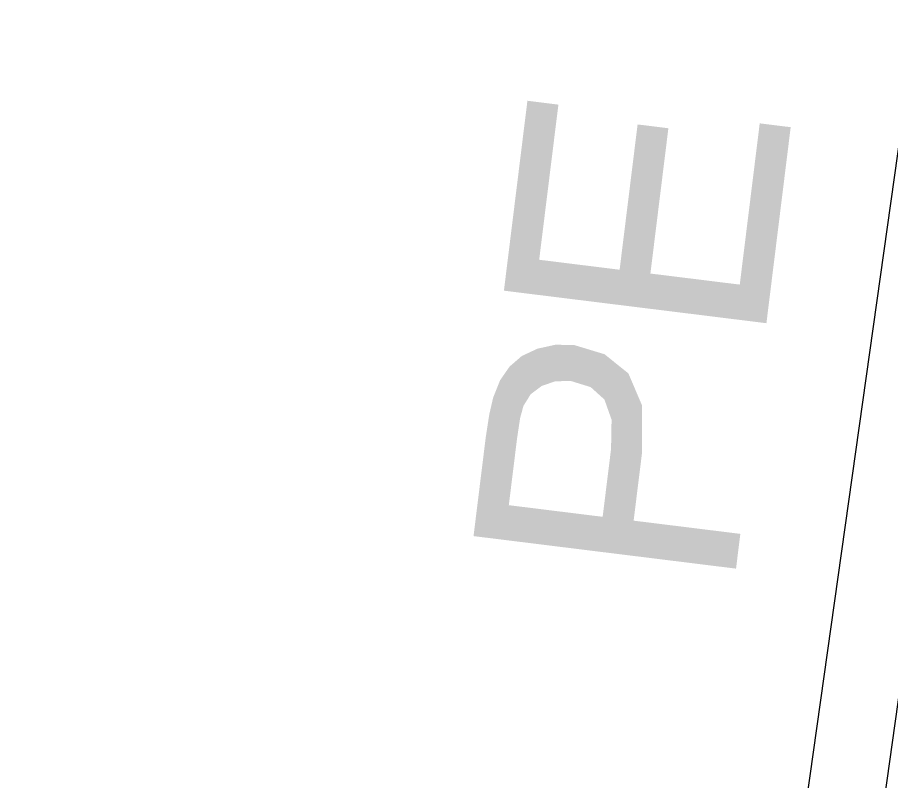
# Model space of a CAD drawing. Header units: inches. Extents: x 0.0008 to 0.0144, y 0.0003 to 0.0113.
# Drawn here: x 0.0084812 to 0.0086764, y 0.0060288 to 0.0061993 of the extents above; entities that cross this region are included whole.
import ezdxf

# ---------------------------------------------------------------- set-up
doc = ezdxf.new("R2010")
doc.units = ezdxf.units.IN
doc.header["$MEASUREMENT"] = 0
doc.layers.add('Standard', color=7, linetype='Continuous')

# ---------------------------------------------------------------- blocks, each defined once
blk = doc.blocks.new('*U671')
at = {"layer": 'Standard', "color": 4, "linetype": 'ByBlock'}
for points in [[(0.2183716, 0.1553556), (0.2183333, 0.155567), (0.2183716, 0.1555849)], [(0.2183958, 0.1553738), (0.2183716, 0.1555849), (0.2183958, 0.1555902)], [(0.2184733, 0.1554002), (0.2183958, 0.1555902), (0.2184733, 0.1556073)], [(0.2185612, 0.1554017), (0.2185612, 0.1556057), (0.2185802, 0.1553958)], [(0.2185802, 0.1553958), (0.2185802, 0.1556054), (0.2186733, 0.1553671)], [(0.2182731, 0.155191), (0.2182562, 0.1555205), (0.2182731, 0.1555351)], [(0.2182828, 0.1552265), (0.2182731, 0.1555351), (0.2182828, 0.1555435)], [(0.2182921, 0.1552607), (0.2182828, 0.1555435), (0.2182921, 0.1555478)], [(0.2183333, 0.1553269), (0.2182921, 0.1555478), (0.2183333, 0.155567)], [(0.2186733, 0.1553671), (0.2186733, 0.1555772), (0.2187412, 0.1553058)], [(0.2187412, 0.1553058), (0.2187412, 0.1555566), (0.2187513, 0.1552968)], [(0.2187513, 0.1552968), (0.2187513, 0.1555536), (0.2187521, 0.1552945)], [(0.2187521, 0.1552945), (0.2187521, 0.1555534), (0.2187889, 0.1551906)], [(0.2182137, 0.1547353), (0.218209, 0.1554771), (0.2182137, 0.1554838)], [(0.2182562, 0.1550785), (0.2182137, 0.1554838), (0.2182562, 0.1555205)], [(0.2187889, 0.1551906), (0.2187889, 0.1555238), (0.2187918, 0.1551824)], [(0.2187918, 0.1544257), (0.2187918, 0.1555214), (0.2188872, 0.1544139)], [(0.218209, 0.1544979), (0.2181597, 0.1554061), (0.218209, 0.1554771)], [(0.2188872, 0.1544139), (0.2188872, 0.1554447), (0.2189169, 0.1544102)], [(0.2181597, 0.154504), (0.2181207, 0.1553089), (0.2181597, 0.1554061)], [(0.2181597, 0.154504), (0.2181597, 0.1554061), (0.218209, 0.1544979)], [(0.2181207, 0.1545088), (0.2180987, 0.1552146), (0.2181207, 0.1553089)], [(0.2181207, 0.1545088), (0.2181207, 0.1553089), (0.2181597, 0.154504)], [(0.2180987, 0.1545115), (0.2180785, 0.1550841), (0.2180987, 0.1552146)], [(0.2180987, 0.1545115), (0.2180987, 0.1552146), (0.2181207, 0.1545088)], [(0.2187918, 0.1544257), (0.2187889, 0.1550168), (0.2187918, 0.1551824)], [(0.2180785, 0.154514), (0.218009, 0.1545226), (0.2180785, 0.1550841)], [(0.2180785, 0.154514), (0.2180785, 0.1550841), (0.2180987, 0.1545115)], [(0.2187889, 0.154426), (0.2187521, 0.1547195), (0.2187889, 0.1550168)], [(0.2187889, 0.154426), (0.2187889, 0.1550168), (0.2187918, 0.1544257)], [(0.218209, 0.1544979), (0.218209, 0.1546979), (0.2182137, 0.1544973)], [(0.2182137, 0.1544973), (0.2182137, 0.1546973), (0.2182562, 0.154492)], [(0.2182562, 0.154492), (0.2182562, 0.154692), (0.2182731, 0.1544899)], [(0.2182731, 0.1544899), (0.2182731, 0.1546899), (0.2182828, 0.1544887)], [(0.2187513, 0.1544307), (0.2187412, 0.154632), (0.2187513, 0.1547131)], [(0.2187521, 0.1544306), (0.2187513, 0.1547131), (0.2187521, 0.1547195)], [(0.2187513, 0.1544307), (0.2187513, 0.1547131), (0.2187521, 0.1544306)], [(0.2187521, 0.1544306), (0.2187521, 0.1547195), (0.2187889, 0.154426)], [(0.2182828, 0.1544887), (0.2182828, 0.1546887), (0.2182921, 0.1544876)], [(0.2182921, 0.1544876), (0.2182921, 0.1546876), (0.2183333, 0.1544825)], [(0.2183333, 0.1544825), (0.2183333, 0.1546825), (0.2183716, 0.1544777)], [(0.2183716, 0.1544777), (0.2183716, 0.1546777), (0.2183958, 0.1544747)], [(0.2183958, 0.1544747), (0.2183958, 0.1546747), (0.2184733, 0.1544651)], [(0.2184733, 0.1544651), (0.2184733, 0.1546651), (0.2184734, 0.1544651)], [(0.2184734, 0.1544651), (0.2184734, 0.1546651), (0.2185612, 0.1544542)], [(0.2185612, 0.1544542), (0.2185612, 0.1546543), (0.2185802, 0.1544519)], [(0.2185802, 0.1544519), (0.2185802, 0.1546519), (0.2186733, 0.1544403)], [(0.2186733, 0.1544403), (0.2186733, 0.1546404), (0.2187412, 0.1544319)], [(0.2187412, 0.1544319), (0.2187412, 0.154632), (0.2187513, 0.1544307)], [(0.2189169, 0.1544102), (0.2189169, 0.1546102), (0.2189642, 0.1544043)], [(0.2189642, 0.1544043), (0.2189642, 0.1546043), (0.2189647, 0.1544043)], [(0.2189647, 0.1544043), (0.2189647, 0.1546043), (0.2194976, 0.1543382)], [(0.2194976, 0.1543382), (0.2189647, 0.1546043), (0.2194976, 0.1545383)]]:
    blk.add_solid(points, dxfattribs=at)
at = {"layer": 'Standard', "color": 4, "linetype": 'ByBlock', "extrusion": (0, 0, -1)}
for points in [[(-0.2183716, 0.1553556), (-0.2183716, 0.1555849), (-0.2183958, 0.1553738)], [(-0.2183958, 0.1553738), (-0.2183958, 0.1555902), (-0.2184733, 0.1554002)], [(-0.2184733, 0.1554002), (-0.2184733, 0.1556073), (-0.2184734, 0.1554002)], [(-0.2184734, 0.1554002), (-0.2184733, 0.1556073), (-0.2184734, 0.1556073)], [(-0.2184734, 0.1554002), (-0.2184734, 0.1556073), (-0.2185612, 0.1554017)], [(-0.2185612, 0.1554017), (-0.2184734, 0.1556073), (-0.2185612, 0.1556057)], [(-0.2185802, 0.1553958), (-0.2185612, 0.1556057), (-0.2185802, 0.1556054)], [(-0.2186733, 0.1553671), (-0.2185802, 0.1556054), (-0.2186733, 0.1555772)], [(-0.2182731, 0.155191), (-0.2182731, 0.1555351), (-0.2182828, 0.1552265)], [(-0.2182828, 0.1552265), (-0.2182828, 0.1555435), (-0.2182921, 0.1552607)], [(-0.2182921, 0.1552607), (-0.2182921, 0.1555478), (-0.2183333, 0.1553269)], [(-0.2183333, 0.1553269), (-0.2183333, 0.155567), (-0.2183716, 0.1553556)], [(-0.2187412, 0.1553058), (-0.2186733, 0.1555772), (-0.2187412, 0.1555566)], [(-0.2187513, 0.1552968), (-0.2187412, 0.1555566), (-0.2187513, 0.1555536)], [(-0.2187521, 0.1552945), (-0.2187513, 0.1555536), (-0.2187521, 0.1555534)], [(-0.2187889, 0.1551906), (-0.2187521, 0.1555534), (-0.2187889, 0.1555238)], [(-0.2182137, 0.1547353), (-0.2182137, 0.1554838), (-0.2182562, 0.1550785)], [(-0.2182562, 0.1550785), (-0.2182562, 0.1555205), (-0.2182731, 0.155191)], [(-0.2187918, 0.1551824), (-0.2187889, 0.1555238), (-0.2187918, 0.1555214)], [(-0.2188872, 0.1544139), (-0.2187918, 0.1555214), (-0.2188872, 0.1554447)], [(-0.218209, 0.1546979), (-0.218209, 0.1554771), (-0.2182137, 0.1547353)], [(-0.2189169, 0.1544102), (-0.2188872, 0.1554447), (-0.2189169, 0.1553752)], [(-0.2189169, 0.1546102), (-0.2189169, 0.1553752), (-0.2189642, 0.154992)], [(-0.2189642, 0.154992), (-0.2189169, 0.1553752), (-0.2189642, 0.1552643)], [(-0.2189642, 0.154992), (-0.2189642, 0.1552643), (-0.2189647, 0.155263)], [(-0.2182137, 0.1544973), (-0.218209, 0.1546979), (-0.2182137, 0.1546973)], [(-0.2182562, 0.154492), (-0.2182137, 0.1546973), (-0.2182562, 0.154692)], [(-0.2182731, 0.1544899), (-0.2182562, 0.154692), (-0.2182731, 0.1546899)], [(-0.2182828, 0.1544887), (-0.2182731, 0.1546899), (-0.2182828, 0.1546887)], [(-0.2182921, 0.1544876), (-0.2182828, 0.1546887), (-0.2182921, 0.1546876)], [(-0.2183333, 0.1544825), (-0.2182921, 0.1546876), (-0.2183333, 0.1546825)], [(-0.2183716, 0.1544777), (-0.2183333, 0.1546825), (-0.2183716, 0.1546777)], [(-0.2183958, 0.1544747), (-0.2183716, 0.1546777), (-0.2183958, 0.1546747)], [(-0.2184733, 0.1544651), (-0.2183958, 0.1546747), (-0.2184733, 0.1546651)], [(-0.2184734, 0.1544651), (-0.2184733, 0.1546651), (-0.2184734, 0.1546651)], [(-0.2185612, 0.1544542), (-0.2184734, 0.1546651), (-0.2185612, 0.1546543)], [(-0.2185802, 0.1544519), (-0.2185612, 0.1546543), (-0.2185802, 0.1546519)], [(-0.2186733, 0.1544403), (-0.2185802, 0.1546519), (-0.2186733, 0.1546404)], [(-0.2187412, 0.1544319), (-0.2186733, 0.1546404), (-0.2187412, 0.154632)], [(-0.2189642, 0.1544043), (-0.2189169, 0.1546102), (-0.2189642, 0.1546043)], [(-0.2189647, 0.1544043), (-0.2189642, 0.1546043), (-0.2189647, 0.1546043)], [(-0.2194976, 0.1543382), (-0.2194976, 0.1545383), (-0.219522, 0.1545352)]]:
    blk.add_solid(points, dxfattribs=at)
blk = doc.blocks.new('*U672')
at = {"layer": 'Standard', "color": 4, "linetype": 'ByBlock'}
for points in [[(0.2183146, 0.1558972), (0.2181813, 0.1559137), (0.2183146, 0.15699)], [(0.2183146, 0.1558972), (0.2183146, 0.15699), (0.2183813, 0.1558889)], [(0.2189394, 0.1558198), (0.2188374, 0.1560324), (0.2189394, 0.1568559)], [(0.2189394, 0.1558198), (0.2189394, 0.1568559), (0.219012, 0.1558108)], [(0.2196319, 0.155734), (0.2195187, 0.1559481), (0.2196319, 0.1568621)], [(0.2196319, 0.155734), (0.2196319, 0.1568621), (0.2196699, 0.1557293)], [(0.2183813, 0.1558889), (0.2183813, 0.1560889), (0.2184903, 0.1558754)], [(0.2184903, 0.1558754), (0.2184903, 0.1560754), (0.2188374, 0.1558324)], [(0.2188374, 0.1558324), (0.2184903, 0.1560754), (0.2188374, 0.1560324)], [(0.2188374, 0.1558324), (0.2188374, 0.1560324), (0.2189394, 0.1558198)], [(0.219012, 0.1558108), (0.219012, 0.1560108), (0.219114, 0.1557982)], [(0.219114, 0.1557982), (0.219114, 0.1559982), (0.2195187, 0.155748)], [(0.2195187, 0.155748), (0.219114, 0.1559982), (0.2195187, 0.1559481)], [(0.2195187, 0.155748), (0.2195187, 0.1559481), (0.2196319, 0.155734)]]:
    blk.add_solid(points, dxfattribs=at)
at = {"layer": 'Standard', "color": 4, "linetype": 'ByBlock', "extrusion": (0, 0, -1)}
for points in [[(-0.2183813, 0.1558889), (-0.2183146, 0.15699), (-0.2183813, 0.1569817)], [(-0.2183813, 0.1560889), (-0.2183813, 0.1569817), (-0.2184903, 0.1569682)], [(-0.219012, 0.1558108), (-0.2189394, 0.1568559), (-0.219012, 0.1568469)], [(-0.219012, 0.1560108), (-0.219012, 0.1568469), (-0.219114, 0.1568343)], [(-0.2196699, 0.1557293), (-0.2196319, 0.1568621), (-0.2196699, 0.1568574)], [(-0.2196699, 0.1557293), (-0.2196699, 0.1568574), (-0.2198075, 0.1568403)], [(-0.2184903, 0.1558754), (-0.2183813, 0.1560889), (-0.2184903, 0.1560754)], [(-0.219114, 0.1557982), (-0.219012, 0.1560108), (-0.219114, 0.1559982)]]:
    blk.add_solid(points, dxfattribs=at)

msp = doc.modelspace()

# ---------------------------------------------------------------- linework, layer by layer
at = {"layer": 'Standard', "color": 100, "linetype": 'ByBlock'}
msp.add_line((0.00878711, 0.00694704), (0.00848122, 0.00477217), dxfattribs=at)
at = {"layer": 'Standard', "color": 51, "linetype": 'ByBlock'}
msp.add_line((0.00877467, 0.00673579), (0.00863347, 0.00573186), dxfattribs=at)

# ---------------------------------------------------------------- block references
at = {"layer": 'Standard', "color": 4, "linetype": 'ByBlock', "xscale": 0.03937007874015748, "yscale": 0.03937007874015748, "zscale": 0.03937007874015748}
for name in ['*U672', '*U671']:
    msp.add_blockref(name, (0, 0), dxfattribs=at)

doc.saveas('drawing.dxf')
